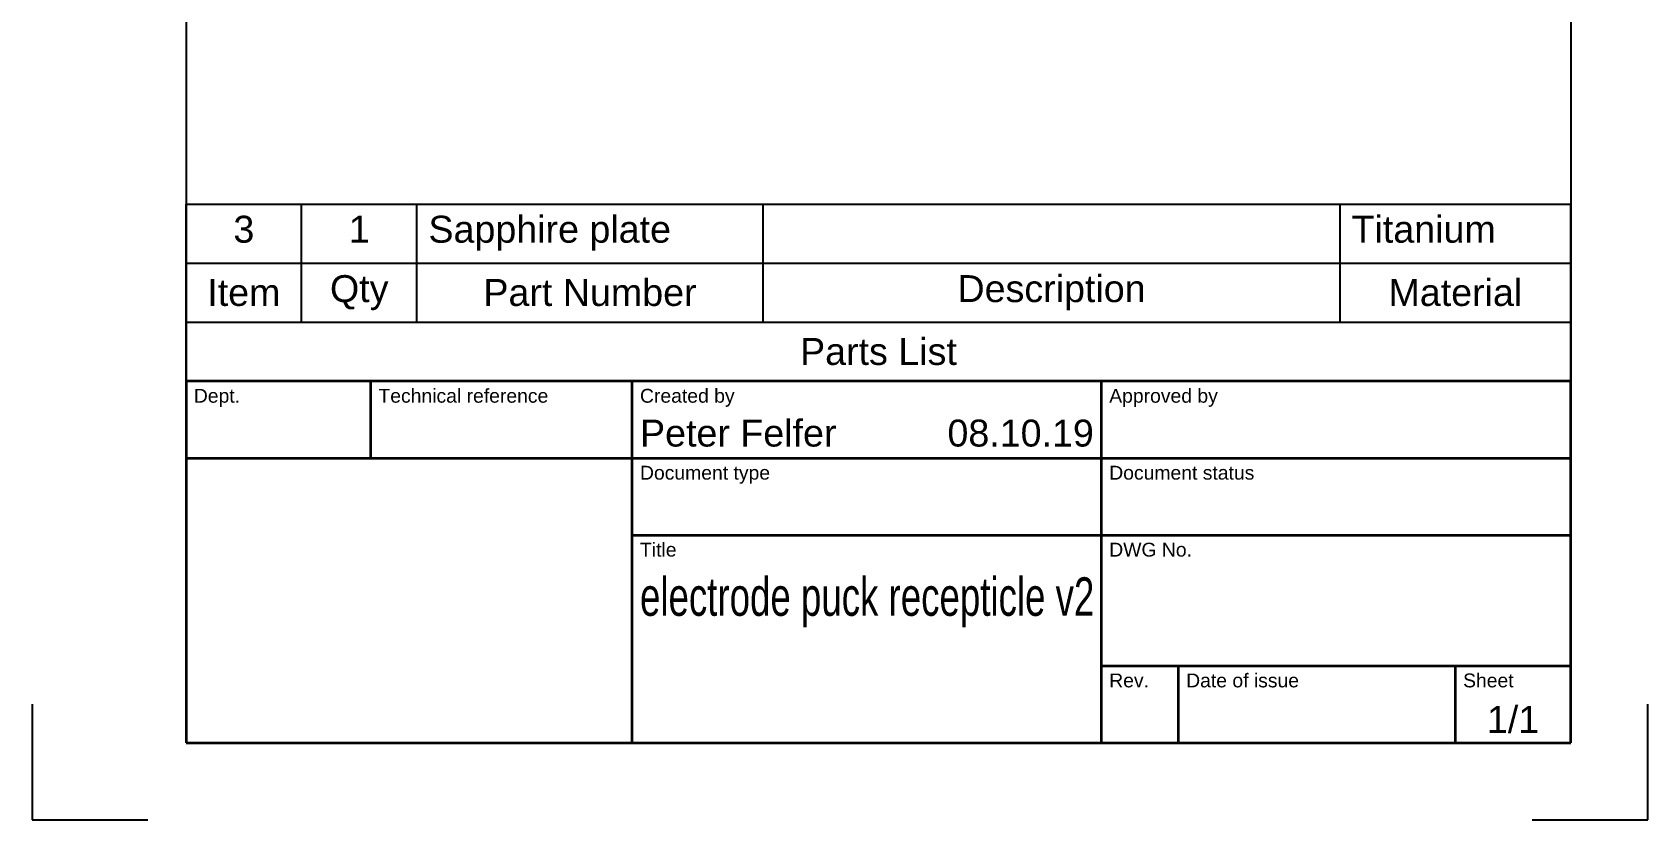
# Model space of a CAD drawing. Header units: millimetres. Extents: x 0 to 210, y 0 to 297.
# Drawn here: x 0 to 210, y 0 to 102.3 of the extents above; entities that cross this region are included whole.
import ezdxf
from ezdxf.enums import TextEntityAlignment as Align

# ---------------------------------------------------------------- set-up
doc = ezdxf.new("R2010")
doc.units = ezdxf.units.MM
doc.header["$LTSCALE"] = 0.75
for name, color, linetype, lineweight in [('Border', 7, 'Continuous', 25), ('Parts Lists', 7, 'Continuous', 25), ('TitleBlock', 7, 'Continuous', 35)]:
    doc.layers.add(name, color=color, linetype=linetype, lineweight=lineweight)
doc.styles.add('FusionTitle', font='')
doc.styles.get("Standard").update_dxf_attribs({"font": 'arial.ttf'})
doc.styles.get('FusionTitle').set_extended_font_data('Arial Unicode MS')

# ---------------------------------------------------------------- blocks, each defined once
blk = doc.blocks.new('ISO_A4(P)_SHEET')
at = {"layer": 'Border'}
for p, q in [((20, 287), (20, 10)), ((200, 287), (200, 10)), ((0, 15), (0, 0)), ((210, 0), (210, 15)), ((20, 10), (200, 10)), ((0, 0), (15, 0)), ((195, 0), (210, 0))]:
    blk.add_line(p, q, dxfattribs=at)
blk = doc.blocks.new('ISO_TITLEBLOCK')
at = {"layer": 'TitleBlock'}
for p, q in [((0, 47), (-180, 47)), ((-180, 47), (-180, 0)), ((-156, 37), (-156, 47)), ((-122, 0), (-122, 47)), ((-61, 0), (-61, 47)), ((0, 0), (0, 47)), ((-180, 37), (0, 37)), ((-122, 27), (0, 27)), ((-61, 10), (0, 10)), ((-51, 0), (-51, 10)), ((-15, 0), (-15, 10)), ((-180, 0), (0, 0))]:
    blk.add_line(p, q, dxfattribs=at)
at = {"layer": 'TitleBlock', "style": 'FusionTitle'}
for s, p in [('Dept.', (-179, 46)), ('Technical reference', (-155, 46)), ('Created by', (-121, 46)), ('Approved by', (-60, 46)), ('Document type', (-121, 36)), ('Document status', (-60, 36)), ('Title', (-121, 26)), ('DWG No.', (-60, 26)), ('Rev.', (-60, 9)), ('Date of issue', (-50, 9)), ('Sheet', (-14, 9))]:
    blk.add_text(s, height=1.8, dxfattribs=at).set_placement(p, align=Align.TOP_LEFT)
for tag, p, height in [('DEPT', (-179, 38.5), 3.5), ('TECHNICAL_REFERENCE', (-155, 38.5), 3.5), ('CREATED_BY', (-121, 38.5), 3.5), ('APPROVED_BY', (-60, 38.5), 3.5), ('DOCUMENT_TYPE', (-121, 28.5), 3.5), ('DOCUMENT_STATUS', (-60, 28.5), 3.5), ('TITLE_1', (-121, 16.5), 5), ('TITLE_2', (-121, 9), 5), ('TITLE_3', (-121, 1.5), 5), ('DATE_OF_ISSUE', (-50, 1.5), 3.5)]:
    blk.add_attdef(tag, p, '', height=height, dxfattribs=at)
for tag, p in [('CREATED_DATE', (-62, 38.5)), ('APPROVED_DATE', (-1, 38.5))]:
    blk.add_attdef(tag, text='', height=3.5, dxfattribs=at).set_placement(p, align=Align.RIGHT)
for tag, height, p in [('DRAWING_NUMBER', 5, (-30.5, 16.6)), ('REV', 3.5, (-56, 3.1)), ('SHEET', 3.5, (-7.5, 3.1))]:
    blk.add_attdef(tag, text='', height=height, dxfattribs=at).set_placement(p, align=Align.MIDDLE)
blk = doc.blocks.new('*T37')
at = {"layer": 'Parts Lists', "color": 0, "linetype": 'ByBlock', "lineweight": -2, "transparency": 16777216}
for p, q in [((0, 23), (180, 23)), ((0, 0), (0, 23)), ((15, 7.666667), (15, 23)), ((30, 7.666667), (30, 23)), ((75, 7.666667), (75, 23)), ((150, 7.666667), (150, 23)), ((180, 0), (180, 23)), ((0, 15.333333), (180, 15.333333)), ((0, 7.666667), (180, 7.666667)), ((0, 0), (180, 0))]:
    blk.add_line(p, q, dxfattribs=at)
at = {"layer": 'Parts Lists', "color": 0, "transparency": 16777216, "char_height": 3.5}
for s, insert, width, attachment_point in [('3', (7.5, 21.5), 12, 2), ('1', (22.5, 21.5), 12, 2), ('Sapphire plate', (31.5, 21.5), 42, 1), ('Titanium', (151.5, 21.5), 27, 1), ('Item', (7.5, 11.5), 12, 5), ('Qty', (22.5, 11.5), 12, 5), ('Part Number', (52.5, 11.5), 42, 5), ('Description', (112.5, 11.5), 72, 5), ('Material', (165, 11.5), 27, 5), ('Parts List', (90, 3.833333), 177, 5)]:
    blk.add_mtext(s, dxfattribs=dict(at, insert=insert, width=width, attachment_point=attachment_point))

msp = doc.modelspace()

# ---------------------------------------------------------------- block references
msp.add_blockref('*T37', (20, 57))
at = {"layer": 'Border'}
msp.add_blockref('ISO_A4(P)_SHEET', (0, 0), dxfattribs=at)
at = {"layer": 'TitleBlock'}
ref = msp.add_blockref('ISO_TITLEBLOCK', (200, 10), dxfattribs=at)
ref.add_attrib('CREATED_DATE', '08.10.19', dxfattribs={"height": 3.5, "style": 'FusionTitle'}).set_placement((138, 48.5), align=Align.RIGHT)
ref.add_attrib('SHEET', '1/1', dxfattribs={"height": 3.5, "style": 'FusionTitle'}).set_placement((192.5, 13.1), align=Align.MIDDLE)
ref.add_attrib('TITLE_1', 'electrode puck recepticle v2', (79, 26.5), dxfattribs={"height": 5, "style": 'FusionTitle', "width": 0.68224})
ref.add_attrib('CREATED_BY', 'Peter Felfer', (79, 48.5), dxfattribs={"height": 3.5, "style": 'FusionTitle'})

doc.saveas('drawing.dxf')
